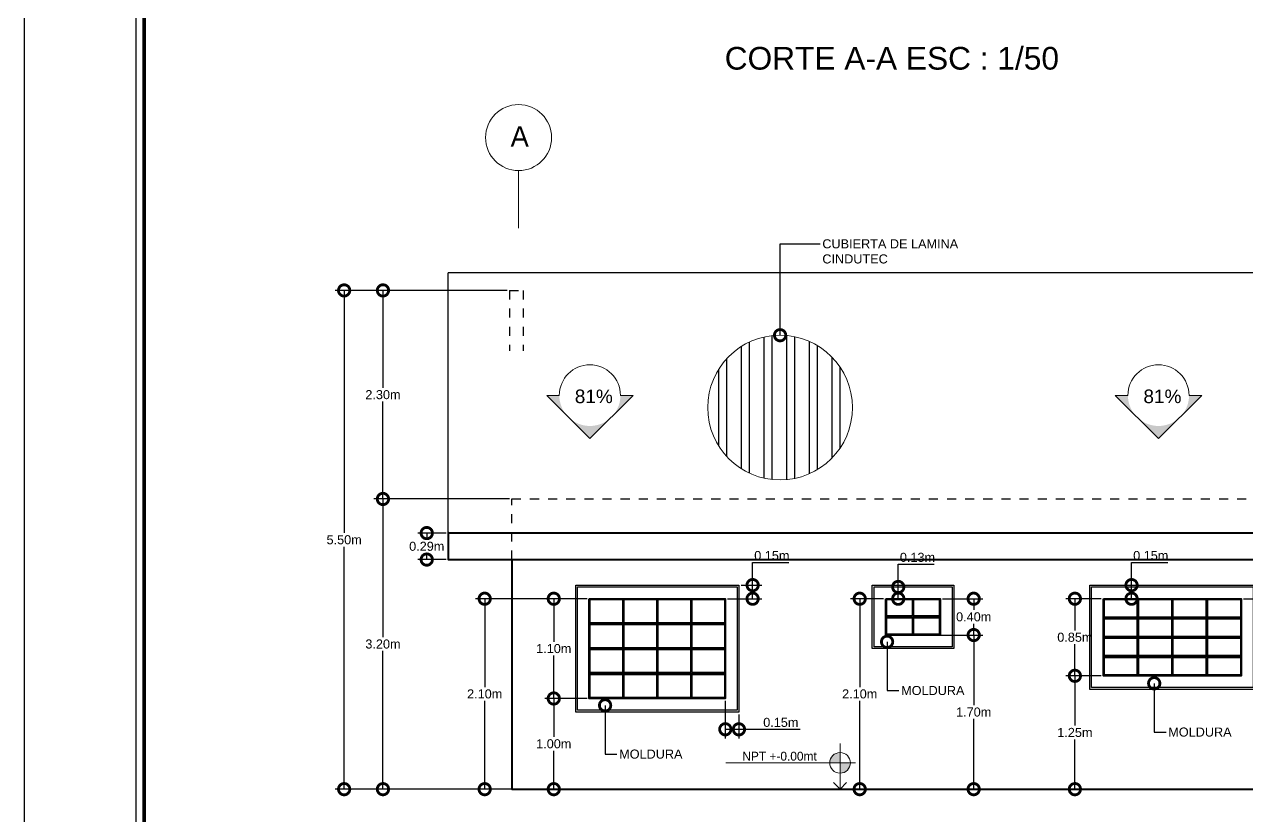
# Model space of a CAD drawing. Header units: inches. Extents: x -22.5 to 70.9, y -14.1 to 48.3.
# Drawn here: x -22.49 to -9.02, y -3.12 to 5.6 of the extents above; entities that cross this region are included whole.
import ezdxf

# ---------------------------------------------------------------- set-up
doc = ezdxf.new("R2010")
doc.units = ezdxf.units.IN
doc.header["$MEASUREMENT"] = 0
for name, pattern in [('DASHDOT2', [12.7, 6.35, -3.175, 0, -3.175]), ('DASHED2', [0.375, 0.25, -0.125]), ('DIVIDE', [31.75, 12.7, -6.35, 0, -6.35, 0, -6.35]), ('HIDDEN', [0.375, 0.25, -0.125])]:
    doc.linetypes.add(name, pattern=pattern)
for name, color, linetype, lineweight in [('cotas', 1, 'Continuous', 13), ('ejes', 253, 'DIVIDE', 13), ('Fachadas', 50, 'Continuous', 40), ('LAMP', 1, 'Continuous', 25), ('muebles', 6, 'Continuous', 13), ('paredes', 7, 'Continuous', 30), ('proyecciones', 95, 'DASHED2', 25), ('punto 1', 2, 'DASHDOT2', 9), ('punto 2', 3, 'Continuous', 20), ('rotulacion', 7, 'Continuous', 15), ('TECHOS', 74, 'Continuous', 13)]:
    doc.layers.add(name, color=color, linetype=linetype, lineweight=lineweight)
doc.layers.add('MODULO', color=7, linetype='Continuous')
doc.layers.add('Ventanas', color=8, linetype='Continuous')
doc.styles.add('DIMS', font='ARIAL.TTF')
doc.dimstyles.new('DIMS', dxfattribs={"dimtxt": 0.1, "dimasz": 0.25, "dimexe": 0.1, "dimexo": 0.025, "dimgap": 0.025, "dimtad": 1, "dimtih": 1, "dimtoh": 1, "dimzin": 1, "dimdsep": 46, "dimtxsty": 'DIMS', "dimblk1": 'DOTSMALL', "dimblk2": 'DOTSMALL', "dimsah": 1, "dimcen": 0.09, "dimclrd": 9, "dimclre": 9, "dimclrt": 2, "dimazin": 0, "dimtfac": 1, "dimtofl": 0, "dimtmove": 0, "dimatfit": 3, "dimldrblk": 'DOTSMALL', "dimfxl": 1, "dimtolj": 1, "dimtzin": 0, "dimarcsym": 0})

# ---------------------------------------------------------------- blocks, each defined once
blk = doc.blocks.new('HOJA11-17')
blk.add_lwpolyline([(-40.379, 27.285), (2.621, 27.285), (2.621, -0.715), (-40.379, -0.715)], close=True)
blk = doc.blocks.new('_DOTSMALL')
at = {"color": 0, "linetype": 'ByBlock', "const_width": 0.5}
blk.add_lwpolyline([(-0.0625, 0, 1), (0.0625, 0, 1)], format="xyb", close=True, dxfattribs=at)
blk = doc.blocks.new('*D274')
at = {"layer": 'cotas', "color": 9, "lineweight": -2}
for p, q in [((-17.145, 0.37), (-18.641, 0.37)), ((-18.541, 0.37), (-18.541, -1.154)), ((-18.541, -2.83), (-18.541, -1.306)), ((-17.145, -2.83), (-18.641, -2.83))]:
    blk.add_line(p, q, dxfattribs=at)
at = {"layer": 'Defpoints', "color": 0}
for p in [(-18.541, 0.37), (-17.12, 0.37), (-17.12, -2.83)]:
    blk.add_point(p, dxfattribs=at)
at = {"layer": 'cotas', "color": 9, "lineweight": -2, "xscale": 0.25, "yscale": 0.25, "zscale": 0.25}
for p, rotation in [((-18.541, 0.37), 90), ((-18.541, -2.83), 270)]:
    blk.add_blockref('_DOTSMALL', p, dxfattribs=dict(at, rotation=rotation))
at = {"layer": 'cotas', "color": 2, "insert": (-18.541, -1.23), "char_height": 0.1, "attachment_point": 5, "style": 'DIMS'}
blk.add_mtext('\\A1;3.20m', dxfattribs=at)
blk = doc.blocks.new('*D275')
at = {"layer": 'cotas', "color": 9, "lineweight": -2}
for p, q in [((-17.845, 2.67), (-18.641, 2.67)), ((-18.541, 2.67), (-18.541, 1.596)), ((-18.541, 0.37), (-18.541, 1.444)), ((-17.145, 0.37), (-18.641, 0.37))]:
    blk.add_line(p, q, dxfattribs=at)
at = {"layer": 'Defpoints', "color": 0}
for p in [(-18.541, 2.67), (-17.82, 2.67), (-17.12, 0.37)]:
    blk.add_point(p, dxfattribs=at)
at = {"layer": 'cotas', "color": 9, "lineweight": -2, "xscale": 0.25, "yscale": 0.25, "zscale": 0.25}
for p, rotation in [((-18.541, 2.67), 90), ((-18.541, 0.37), 270)]:
    blk.add_blockref('_DOTSMALL', p, dxfattribs=dict(at, rotation=rotation))
at = {"layer": 'cotas', "color": 2, "insert": (-18.541, 1.52), "char_height": 0.1, "attachment_point": 5, "style": 'DIMS'}
blk.add_mtext('\\A1;2.30m', dxfattribs=at)
blk = doc.blocks.new('*D276')
at = {"layer": 'cotas', "color": 9, "lineweight": -2}
for p, q in [((-17.17, 2.67), (-19.069, 2.67)), ((-18.969, 2.67), (-18.969, -0.004)), ((-18.969, -2.83), (-18.969, -0.156)), ((-17.845, -2.83), (-19.069, -2.83))]:
    blk.add_line(p, q, dxfattribs=at)
at = {"layer": 'Defpoints', "color": 0}
for p in [(-17.145, 2.67), (-18.969, -2.83), (-17.82, -2.83)]:
    blk.add_point(p, dxfattribs=at)
at = {"layer": 'cotas', "color": 9, "lineweight": -2, "xscale": 0.25, "yscale": 0.25, "zscale": 0.25}
for p, rotation in [((-18.969, 2.67), 90), ((-18.969, -2.83), 270)]:
    blk.add_blockref('_DOTSMALL', p, dxfattribs=dict(at, rotation=rotation))
at = {"layer": 'cotas', "color": 2, "insert": (-18.969, -0.08), "char_height": 0.1, "attachment_point": 5, "style": 'DIMS'}
blk.add_mtext('\\A1;5.50m', dxfattribs=at)
blk = doc.blocks.new('*D277')
at = {"layer": 'cotas', "color": 9, "lineweight": -2}
for p, q in [((-16.29, -1.83), (-16.757, -1.83)), ((-16.657, -1.83), (-16.657, -2.254)), ((-16.657, -2.83), (-16.657, -2.406)), ((-16.29, -2.83), (-16.757, -2.83))]:
    blk.add_line(p, q, dxfattribs=at)
at = {"layer": 'Defpoints', "color": 0}
for p in [(-16.265, -1.83), (-16.657, -2.83), (-16.265, -2.83)]:
    blk.add_point(p, dxfattribs=at)
at = {"layer": 'cotas', "color": 9, "lineweight": -2, "xscale": 0.25, "yscale": 0.25, "zscale": 0.25}
for p, rotation in [((-16.657, -1.83), 90), ((-16.657, -2.83), 270)]:
    blk.add_blockref('_DOTSMALL', p, dxfattribs=dict(at, rotation=rotation))
at = {"layer": 'cotas', "color": 2, "insert": (-16.657, -2.33), "char_height": 0.1, "attachment_point": 5, "style": 'DIMS'}
blk.add_mtext('\\A1;1.00m', dxfattribs=at)
blk = doc.blocks.new('*D278')
at = {"layer": 'cotas', "color": 9, "lineweight": -2}
for p, q in [((-14.464, -0.58), (-14.464, -0.33)), ((-14.464, -0.33), (-14.066, -0.33)), ((-14.59, -0.58), (-14.364, -0.58)), ((-14.464, -0.73), (-14.464, -0.58)), ((-14.74, -0.73), (-14.364, -0.73))]:
    blk.add_line(p, q, dxfattribs=at)
at = {"layer": 'Defpoints', "color": 0}
for p in [(-14.615, -0.58), (-14.464, -0.58), (-14.765, -0.73)]:
    blk.add_point(p, dxfattribs=at)
at = {"layer": 'cotas', "color": 9, "lineweight": -2, "xscale": 0.25, "yscale": 0.25, "zscale": 0.25}
for p, rotation in [((-14.464, -0.58), 90), ((-14.464, -0.73), 270)]:
    blk.add_blockref('_DOTSMALL', p, dxfattribs=dict(at, rotation=rotation))
at = {"layer": 'cotas', "color": 2, "insert": (-14.252, -0.254), "char_height": 0.1, "attachment_point": 5, "style": 'DIMS'}
blk.add_mtext('\\A1;0.15m', dxfattribs=at)
blk = doc.blocks.new('*D279')
at = {"layer": 'cotas', "color": 9, "lineweight": -2}
for p, q in [((-14.765, -1.855), (-14.765, -2.27)), ((-14.615, -2.005), (-14.615, -2.27)), ((-14.765, -2.17), (-14.615, -2.17)), ((-14.615, -2.17), (-13.941, -2.17))]:
    blk.add_line(p, q, dxfattribs=at)
at = {"layer": 'Defpoints', "color": 0}
for p in [(-14.765, -1.83), (-14.615, -1.98), (-14.615, -2.17)]:
    blk.add_point(p, dxfattribs=at)
at = {"layer": 'cotas', "color": 9, "lineweight": -2, "xscale": 0.25, "yscale": 0.25, "zscale": 0.25, "rotation": 180}
blk.add_blockref('_DOTSMALL', (-14.765, -2.17), dxfattribs=at)
at = {"layer": 'cotas', "color": 9, "lineweight": -2, "xscale": 0.25, "yscale": 0.25, "zscale": 0.25}
blk.add_blockref('_DOTSMALL', (-14.615, -2.17), dxfattribs=at)
at = {"layer": 'cotas', "color": 2, "insert": (-14.153, -2.094), "char_height": 0.1, "attachment_point": 5, "style": 'DIMS'}
blk.add_mtext('\\A1;0.15m', dxfattribs=at)
blk = doc.blocks.new('*D280')
at = {"layer": 'cotas', "color": 9, "lineweight": -2}
for p, q in [((-16.29, -0.73), (-16.757, -0.73)), ((-16.657, -0.73), (-16.657, -1.204)), ((-16.657, -1.83), (-16.657, -1.356)), ((-16.29, -1.83), (-16.757, -1.83))]:
    blk.add_line(p, q, dxfattribs=at)
at = {"layer": 'Defpoints', "color": 0}
for p in [(-16.657, -0.73), (-16.265, -0.73), (-16.265, -1.83)]:
    blk.add_point(p, dxfattribs=at)
at = {"layer": 'cotas', "color": 9, "lineweight": -2, "xscale": 0.25, "yscale": 0.25, "zscale": 0.25}
for p, rotation in [((-16.657, -0.73), 90), ((-16.657, -1.83), 270)]:
    blk.add_blockref('_DOTSMALL', p, dxfattribs=dict(at, rotation=rotation))
at = {"layer": 'cotas', "color": 2, "insert": (-16.657, -1.28), "char_height": 0.1, "attachment_point": 5, "style": 'DIMS'}
blk.add_mtext('\\A1;1.10m', dxfattribs=at)
blk = doc.blocks.new('*D281')
at = {"layer": 'cotas', "color": 9, "lineweight": -2}
for p, q in [((-16.29, -0.73), (-17.519, -0.73)), ((-17.419, -0.73), (-17.419, -1.704)), ((-17.419, -2.83), (-17.419, -1.856)), ((-16.29, -2.83), (-17.519, -2.83))]:
    blk.add_line(p, q, dxfattribs=at)
at = {"layer": 'Defpoints', "color": 0}
for p in [(-16.265, -0.73), (-17.419, -2.83), (-16.265, -2.83)]:
    blk.add_point(p, dxfattribs=at)
at = {"layer": 'cotas', "color": 9, "lineweight": -2, "xscale": 0.25, "yscale": 0.25, "zscale": 0.25}
for p, rotation in [((-17.419, -0.73), 90), ((-17.419, -2.83), 270)]:
    blk.add_blockref('_DOTSMALL', p, dxfattribs=dict(at, rotation=rotation))
at = {"layer": 'cotas', "color": 2, "insert": (-17.419, -1.78), "char_height": 0.1, "attachment_point": 5, "style": 'DIMS'}
blk.add_mtext('\\A1;2.10m', dxfattribs=at)
blk = doc.blocks.new('*D394')
at = {"layer": 'cotas', "color": 9, "lineweight": -2}
for p, q in [((-12.97, -1.13), (-11.926, -1.13)), ((-12.026, -1.13), (-12.026, -1.904)), ((-12.026, -2.83), (-12.026, -2.056)), ((-13.111, -2.83), (-11.926, -2.83))]:
    blk.add_line(p, q, dxfattribs=at)
at = {"layer": 'Defpoints', "color": 0}
for p in [(-12.995, -1.13), (-13.136, -2.83), (-12.026, -2.83)]:
    blk.add_point(p, dxfattribs=at)
at = {"layer": 'cotas', "color": 9, "lineweight": -2, "xscale": 0.25, "yscale": 0.25, "zscale": 0.25}
for p, rotation in [((-12.026, -1.13), 90), ((-12.026, -2.83), 270)]:
    blk.add_blockref('_DOTSMALL', p, dxfattribs=dict(at, rotation=rotation))
at = {"layer": 'cotas', "color": 2, "insert": (-12.026, -1.98), "char_height": 0.1, "attachment_point": 5, "style": 'DIMS'}
blk.add_mtext('\\A1;1.70m', dxfattribs=at)
blk = doc.blocks.new('*D395')
at = {"layer": 'cotas', "color": 9, "lineweight": -2}
for p, q in [((-12.37, -0.73), (-11.926, -0.73)), ((-12.026, -0.73), (-12.026, -0.854)), ((-12.026, -1.13), (-12.026, -1.006)), ((-12.97, -1.13), (-11.926, -1.13))]:
    blk.add_line(p, q, dxfattribs=at)
at = {"layer": 'Defpoints', "color": 0}
for p in [(-12.395, -0.73), (-12.026, -0.73), (-12.995, -1.13)]:
    blk.add_point(p, dxfattribs=at)
at = {"layer": 'cotas', "color": 9, "lineweight": -2, "xscale": 0.25, "yscale": 0.25, "zscale": 0.25}
for p, rotation in [((-12.026, -0.73), 90), ((-12.026, -1.13), 270)]:
    blk.add_blockref('_DOTSMALL', p, dxfattribs=dict(at, rotation=rotation))
at = {"layer": 'cotas', "color": 2, "insert": (-12.026, -0.93), "char_height": 0.1, "attachment_point": 5, "style": 'DIMS'}
blk.add_mtext('\\A1;0.40m', dxfattribs=at)
blk = doc.blocks.new('*D396')
at = {"layer": 'cotas', "color": 9, "lineweight": -2}
for p, q in [((-10.62, -1.58), (-11.01, -1.58)), ((-10.91, -1.58), (-10.91, -2.129)), ((-10.91, -2.83), (-10.91, -2.281)), ((-10.842, -2.83), (-11.01, -2.83))]:
    blk.add_line(p, q, dxfattribs=at)
at = {"layer": 'Defpoints', "color": 0}
for p in [(-10.91, -1.58), (-10.595, -1.58), (-10.817, -2.83)]:
    blk.add_point(p, dxfattribs=at)
at = {"layer": 'cotas', "color": 9, "lineweight": -2, "xscale": 0.25, "yscale": 0.25, "zscale": 0.25}
for p, rotation in [((-10.91, -1.58), 90), ((-10.91, -2.83), 270)]:
    blk.add_blockref('_DOTSMALL', p, dxfattribs=dict(at, rotation=rotation))
at = {"layer": 'cotas', "color": 2, "insert": (-10.91, -2.205), "char_height": 0.1, "attachment_point": 5, "style": 'DIMS'}
blk.add_mtext('\\A1;1.25m', dxfattribs=at)
blk = doc.blocks.new('*D397')
at = {"layer": 'cotas', "color": 9, "lineweight": -2}
for p, q in [((-10.62, -0.73), (-11.01, -0.73)), ((-10.91, -0.73), (-10.91, -1.079)), ((-10.91, -1.58), (-10.91, -1.231)), ((-10.62, -1.58), (-11.01, -1.58))]:
    blk.add_line(p, q, dxfattribs=at)
at = {"layer": 'Defpoints', "color": 0}
for p in [(-10.91, -0.73), (-10.595, -0.73), (-10.595, -1.58)]:
    blk.add_point(p, dxfattribs=at)
at = {"layer": 'cotas', "color": 9, "lineweight": -2, "xscale": 0.25, "yscale": 0.25, "zscale": 0.25}
for p, rotation in [((-10.91, -0.73), 90), ((-10.91, -1.58), 270)]:
    blk.add_blockref('_DOTSMALL', p, dxfattribs=dict(at, rotation=rotation))
at = {"layer": 'cotas', "color": 2, "insert": (-10.91, -1.155), "char_height": 0.1, "attachment_point": 5, "style": 'DIMS'}
blk.add_mtext('\\A1;0.85m', dxfattribs=at)
blk = doc.blocks.new('*D400')
at = {"layer": 'cotas', "color": 9, "lineweight": -2}
for p, q in [((-9.05, -0.73), (-8.501, -0.73)), ((-8.601, -0.73), (-8.601, -1.704)), ((-8.601, -2.83), (-8.601, -1.856)), ((-9.05, -2.83), (-8.501, -2.83))]:
    blk.add_line(p, q, dxfattribs=at)
at = {"layer": 'Defpoints', "color": 0}
for p in [(-9.075, -0.73), (-9.075, -2.83), (-8.601, -2.83)]:
    blk.add_point(p, dxfattribs=at)
at = {"layer": 'cotas', "color": 9, "lineweight": -2, "xscale": 0.25, "yscale": 0.25, "zscale": 0.25}
for p, rotation in [((-8.601, -0.73), 90), ((-8.601, -2.83), 270)]:
    blk.add_blockref('_DOTSMALL', p, dxfattribs=dict(at, rotation=rotation))
at = {"layer": 'cotas', "color": 2, "insert": (-8.601, -1.78), "char_height": 0.1, "attachment_point": 5, "style": 'DIMS'}
blk.add_mtext('\\A1;2.10m', dxfattribs=at)
blk = doc.blocks.new('*D402')
at = {"layer": 'cotas', "color": 9, "lineweight": -2}
for p, q in [((-13.02, -0.73), (-13.383, -0.73)), ((-13.283, -0.73), (-13.283, -1.704)), ((-13.283, -2.83), (-13.283, -1.856)), ((-13.02, -2.83), (-13.383, -2.83))]:
    blk.add_line(p, q, dxfattribs=at)
at = {"layer": 'Defpoints', "color": 0}
for p in [(-12.995, -0.73), (-13.283, -2.83), (-12.995, -2.83)]:
    blk.add_point(p, dxfattribs=at)
at = {"layer": 'cotas', "color": 9, "lineweight": -2, "xscale": 0.25, "yscale": 0.25, "zscale": 0.25}
for p, rotation in [((-13.283, -0.73), 90), ((-13.283, -2.83), 270)]:
    blk.add_blockref('_DOTSMALL', p, dxfattribs=dict(at, rotation=rotation))
at = {"layer": 'cotas', "color": 2, "insert": (-13.283, -1.78), "char_height": 0.1, "attachment_point": 5, "style": 'DIMS'}
blk.add_mtext('\\A1;2.10m', dxfattribs=at)
blk = doc.blocks.new('*D403')
at = {"layer": 'cotas', "color": 9, "lineweight": -2}
for p, q in [((-12.858, -0.6), (-12.858, -0.35)), ((-12.858, -0.35), (-12.46, -0.35)), ((-12.877, -0.6), (-12.758, -0.6)), ((-12.858, -0.73), (-12.858, -0.6)), ((-12.97, -0.73), (-12.758, -0.73))]:
    blk.add_line(p, q, dxfattribs=at)
at = {"layer": 'Defpoints', "color": 0}
for p in [(-12.902, -0.6), (-12.858, -0.6), (-12.995, -0.73)]:
    blk.add_point(p, dxfattribs=at)
at = {"layer": 'cotas', "color": 9, "lineweight": -2, "xscale": 0.25, "yscale": 0.25, "zscale": 0.25}
for p, rotation in [((-12.858, -0.6), 90), ((-12.858, -0.73), 270)]:
    blk.add_blockref('_DOTSMALL', p, dxfattribs=dict(at, rotation=rotation))
at = {"layer": 'cotas', "color": 2, "insert": (-12.646, -0.274), "char_height": 0.1, "attachment_point": 5, "style": 'DIMS'}
blk.add_mtext('\\A1;0.13m', dxfattribs=at)
blk = doc.blocks.new('*D404')
at = {"layer": 'cotas', "color": 9, "lineweight": -2}
for p, q in [((-10.285, -0.58), (-10.285, -0.33)), ((-10.285, -0.33), (-9.886, -0.33)), ((-10.467, -0.58), (-10.185, -0.58)), ((-10.285, -0.73), (-10.285, -0.58)), ((-10.57, -0.73), (-10.185, -0.73))]:
    blk.add_line(p, q, dxfattribs=at)
at = {"layer": 'Defpoints', "color": 0}
for p in [(-10.492, -0.58), (-10.285, -0.58), (-10.595, -0.73)]:
    blk.add_point(p, dxfattribs=at)
at = {"layer": 'cotas', "color": 9, "lineweight": -2, "xscale": 0.25, "yscale": 0.25, "zscale": 0.25}
for p, rotation in [((-10.285, -0.58), 90), ((-10.285, -0.73), 270)]:
    blk.add_blockref('_DOTSMALL', p, dxfattribs=dict(at, rotation=rotation))
at = {"layer": 'cotas', "color": 2, "insert": (-10.073, -0.254), "char_height": 0.1, "attachment_point": 5, "style": 'DIMS'}
blk.add_mtext('\\A1;0.15m', dxfattribs=at)
blk = doc.blocks.new('*D406')
at = {"layer": 'cotas', "color": 9, "lineweight": -2}
for p, q in [((-17.845, -0.006), (-18.158, -0.006)), ((-18.058, -0.006), (-18.058, -0.076)), ((-18.058, -0.298), (-18.058, -0.228)), ((-17.845, -0.298), (-18.158, -0.298))]:
    blk.add_line(p, q, dxfattribs=at)
at = {"layer": 'Defpoints', "color": 0}
for p in [(-17.82, -0.006), (-18.058, -0.298), (-17.82, -0.298)]:
    blk.add_point(p, dxfattribs=at)
at = {"layer": 'cotas', "color": 9, "lineweight": -2, "xscale": 0.25, "yscale": 0.25, "zscale": 0.25}
for p, rotation in [((-18.058, -0.006), 90), ((-18.058, -0.298), 270)]:
    blk.add_blockref('_DOTSMALL', p, dxfattribs=dict(at, rotation=rotation))
at = {"layer": 'cotas', "color": 2, "insert": (-18.058, -0.152), "char_height": 0.1, "attachment_point": 5, "style": 'DIMS'}
blk.add_mtext('\\A1;0.29m', dxfattribs=at)

msp = doc.modelspace()

# ---------------------------------------------------------------- hatches: boundary and pattern name
h = msp.add_hatch(color=256)
h.paths.add_polyline_path([(-13.5, -2.54), (-13.5, -2.426, 0.414214), (-13.614, -2.54)])
h.paths.add_polyline_path([(-13.5, -2.54), (-13.5, -2.654, 0.414214), (-13.386, -2.54)])
at = {"layer": 'LAMP'}
h = msp.add_hatch(dxfattribs=at)
h.set_pattern_fill('STEEL', color=256, scale=2, angle=45, style=0)
h.set_pattern_definition([(90, (0, 0), (-0.25, 6e-17), []), (90, (-0.0884, 0.0884), (-0.25, 6e-17), [])])
h.paths.add_polyline_path([(-13.364, 1.378, 1), (-14.959, 1.378, 1)])
at = {"layer": 'TECHOS', "linetype": 'Continuous'}
h = msp.add_hatch(color=7, dxfattribs=at)
h.paths.add_polyline_path([(-16.497, 1.274), (-16.735, 1.513), (-16.596, 1.513, 0.198912)])
h.paths.add_polyline_path([(-16.259, 1.036), (-16.497, 1.274, 0.414214), (-16.02, 1.274)])
h.paths.add_polyline_path([(-15.939, 1.356), (-15.956, 1.364, 0.114349), (-15.922, 1.513), (-15.782, 1.513)])
h.paths.add_polyline_path([(-16.02, 1.274, 0.082683), (-15.956, 1.364), (-15.939, 1.356)])
h = msp.add_hatch(color=7, dxfattribs=at)
h.paths.add_polyline_path([(-10.226, 1.274), (-10.465, 1.513), (-10.325, 1.513, 0.198912)])
h.paths.add_polyline_path([(-9.988, 1.036), (-10.226, 1.274, 0.414214), (-9.749, 1.274)])
h.paths.add_polyline_path([(-9.668, 1.356), (-9.685, 1.364, 0.114349), (-9.651, 1.513), (-9.511, 1.513)])
h.paths.add_polyline_path([(-9.749, 1.274, 0.082683), (-9.685, 1.364), (-9.668, 1.356)])

# ---------------------------------------------------------------- linework, layer by layer
at = {"layer": 'cotas'}
msp.add_circle((-14.161, 1.378), 0.798, dxfattribs=at)
at = {"layer": 'ejes', "ltscale": 0.05}
msp.add_line((-17.045, 3.99), (-17.045, 3.07), dxfattribs=at)
at = {"layer": 'Fachadas'}
for points in [[(-17.82, -0.006), (-17.82, -0.298), (-4.57, -0.298), (-4.57, -0.006), (-17.82, -0.006)], [(-17.12, -0.298), (-17.12, -2.83), (-5.27, -2.83), (-5.27, -0.298)]]:
    msp.add_lwpolyline(points, dxfattribs=at)
for points in [[(-16.265, -0.73), (-14.765, -0.73), (-14.765, -1.83), (-16.265, -1.83)], [(-12.995, -0.73), (-12.395, -0.73), (-12.395, -1.13), (-12.995, -1.13)], [(-10.595, -0.73), (-9.075, -0.73), (-9.075, -1.58), (-10.595, -1.58)]]:
    msp.add_lwpolyline(points, close=True, dxfattribs=at)
at = {"layer": 'MODULO'}
msp.add_lwpolyline([(19.261, 13.792), (-21.266, 13.792), (-21.266, -13.338)], dxfattribs=at)
at = {"layer": 'MODULO', "const_width": 0.0409}
msp.add_lwpolyline([(19.19, 13.7), (-21.174, 13.7), (-21.174, -13.267)], dxfattribs=at)
at = {"layer": 'paredes'}
for p, q in [((-17.82, -0.298), (-17.82, 2.863)), ((-7.27, 2.863), (-17.82, 2.863)), ((-17.82, 0.007), (-17.82, -0.093)), ((-17.12, -0.398), (-17.12, -2.83)), ((-17.12, -2.83), (-5.27, -2.83))]:
    msp.add_line(p, q, dxfattribs=at)
at = {"layer": 'proyecciones', "linetype": 'HIDDEN', "ltscale": 0.2}
for p, q in [((-17.145, 2.67), (-17.145, 2.002)), ((-17.145, 2.67), (-16.995, 2.67)), ((-16.995, 2.67), (-16.995, 2.002)), ((-17.12, 0.37), (-5.27, 0.37)), ((-17.12, -0.298), (-17.12, 0.37))]:
    msp.add_line(p, q, dxfattribs=at)
at = {"layer": 'punto 1', "linetype": 'ByBlock'}
for p, q in [((-13.5, -2.326), (-13.5, -2.83)), ((-13.329, -2.54), (-14.76, -2.54)), ((-13.5, -2.83), (-13.572, -2.757)), ((-13.5, -2.83), (-13.428, -2.757))]:
    msp.add_line(p, q, dxfattribs=at)
at = {"layer": 'punto 2'}
msp.add_circle((-13.5, -2.54), 0.114, dxfattribs=at)
at = {"layer": 'rotulacion'}
msp.add_circle((-17.045, 4.355), 0.364, dxfattribs=at)
at = {"layer": 'TECHOS', "color": 7, "linetype": 'Continuous'}
for points in [[(-16.596, 1.513), (-16.735, 1.513), (-16.259, 1.036), (-15.782, 1.513), (-15.922, 1.513)], [(-10.325, 1.513), (-10.465, 1.513), (-9.988, 1.036), (-9.511, 1.513), (-9.651, 1.513)]]:
    msp.add_lwpolyline(points, dxfattribs=at)
for centre in [(-16.259, 1.513), (-9.988, 1.513)]:
    msp.add_arc(centre, 0.337, 360, 180, dxfattribs=at)
at = {"layer": 'Ventanas'}
for p, q in [((-15.89, -0.73), (-15.89, -1.83)), ((-15.515, -0.73), (-15.515, -1.83)), ((-15.14, -1.83), (-15.14, -0.73)), ((-12.695, -0.73), (-12.695, -1.13)), ((-10.215, -1.58), (-10.215, -0.73)), ((-9.835, -1.155), (-9.835, -0.73)), ((-9.455, -0.73), (-9.455, -1.58)), ((-12.995, -0.93), (-12.395, -0.93)), ((-10.595, -0.942), (-9.075, -0.942)), ((-14.765, -1.005), (-16.265, -1.005)), ((-10.595, -1.155), (-9.835, -1.155)), ((-9.835, -1.155), (-9.835, -1.58)), ((-9.835, -1.155), (-9.075, -1.155)), ((-16.265, -1.28), (-14.765, -1.28)), ((-9.075, -1.367), (-10.595, -1.367)), ((-16.265, -1.555), (-14.765, -1.555))]:
    msp.add_line(p, q, dxfattribs=at)
for points in [[(-16.415, -0.58), (-14.615, -0.58), (-14.615, -1.98), (-16.415, -1.98)], [(-16.395, -0.6), (-14.635, -0.6), (-14.635, -1.96), (-16.395, -1.96)], [(-13.145, -0.58), (-12.245, -0.58), (-12.245, -1.28), (-13.145, -1.28)], [(-13.125, -0.6), (-12.265, -0.6), (-12.265, -1.26), (-13.125, -1.26)], [(-10.745, -0.58), (-8.925, -0.58), (-8.925, -1.73), (-10.745, -1.73)], [(-10.725, -0.6), (-8.945, -0.6), (-8.945, -1.71), (-10.725, -1.71)], [(-16.255, -0.74), (-15.9, -0.74), (-15.9, -0.995), (-16.255, -0.995)], [(-15.88, -0.74), (-15.525, -0.74), (-15.525, -0.995), (-15.88, -0.995)], [(-15.505, -0.74), (-15.15, -0.74), (-15.15, -0.995), (-15.505, -0.995)], [(-15.13, -0.74), (-14.775, -0.74), (-14.775, -0.995), (-15.13, -0.995)], [(-12.985, -0.74), (-12.705, -0.74), (-12.705, -0.92), (-12.985, -0.92)], [(-12.685, -0.74), (-12.405, -0.74), (-12.405, -0.92), (-12.685, -0.92)], [(-10.585, -0.74), (-10.225, -0.74), (-10.225, -0.932), (-10.585, -0.932)], [(-10.205, -0.74), (-9.845, -0.74), (-9.845, -0.932), (-10.205, -0.932)], [(-9.825, -0.74), (-9.465, -0.74), (-9.465, -0.932), (-9.825, -0.932)], [(-9.445, -0.74), (-9.085, -0.74), (-9.085, -0.932), (-9.445, -0.932)], [(-12.985, -0.94), (-12.705, -0.94), (-12.705, -1.12), (-12.985, -1.12)], [(-12.685, -0.94), (-12.405, -0.94), (-12.405, -1.12), (-12.685, -1.12)], [(-16.255, -1.015), (-15.9, -1.015), (-15.9, -1.27), (-16.255, -1.27)], [(-15.88, -1.015), (-15.525, -1.015), (-15.525, -1.27), (-15.88, -1.27)], [(-15.505, -1.015), (-15.15, -1.015), (-15.15, -1.27), (-15.505, -1.27)], [(-15.13, -1.015), (-14.775, -1.015), (-14.775, -1.27), (-15.13, -1.27)], [(-10.585, -0.952), (-10.225, -0.952), (-10.225, -1.145), (-10.585, -1.145)], [(-10.205, -0.952), (-9.845, -0.952), (-9.845, -1.145), (-10.205, -1.145)], [(-9.825, -0.952), (-9.465, -0.952), (-9.465, -1.145), (-9.825, -1.145)], [(-9.445, -0.952), (-9.085, -0.952), (-9.085, -1.145), (-9.445, -1.145)], [(-10.585, -1.165), (-10.225, -1.165), (-10.225, -1.357), (-10.585, -1.357)], [(-10.205, -1.165), (-9.845, -1.165), (-9.845, -1.357), (-10.205, -1.357)], [(-9.825, -1.165), (-9.465, -1.165), (-9.465, -1.357), (-9.825, -1.357)], [(-9.445, -1.165), (-9.085, -1.165), (-9.085, -1.357), (-9.445, -1.357)], [(-16.255, -1.29), (-15.9, -1.29), (-15.9, -1.545), (-16.255, -1.545)], [(-15.88, -1.29), (-15.525, -1.29), (-15.525, -1.545), (-15.88, -1.545)], [(-15.505, -1.29), (-15.15, -1.29), (-15.15, -1.545), (-15.505, -1.545)], [(-15.13, -1.29), (-14.775, -1.29), (-14.775, -1.545), (-15.13, -1.545)], [(-10.585, -1.377), (-10.225, -1.377), (-10.225, -1.57), (-10.585, -1.57)], [(-10.205, -1.377), (-9.845, -1.377), (-9.845, -1.57), (-10.205, -1.57)], [(-9.825, -1.377), (-9.465, -1.377), (-9.465, -1.57), (-9.825, -1.57)], [(-9.445, -1.377), (-9.085, -1.377), (-9.085, -1.57), (-9.445, -1.57)], [(-16.255, -1.565), (-15.9, -1.565), (-15.9, -1.82), (-16.255, -1.82)], [(-15.88, -1.565), (-15.525, -1.565), (-15.525, -1.82), (-15.88, -1.82)], [(-15.505, -1.565), (-15.15, -1.565), (-15.15, -1.82), (-15.505, -1.82)], [(-15.13, -1.565), (-14.775, -1.565), (-14.775, -1.82), (-15.13, -1.82)]]:
    msp.add_lwpolyline(points, close=True, dxfattribs=at)

# ---------------------------------------------------------------- block references
at = {"layer": 'Defpoints', "xscale": 1.046400000000006, "yscale": 1.021874999999994, "zscale": 1.021875}
msp.add_blockref('HOJA11-17', (19.758, -13.359), dxfattribs=at)

# ---------------------------------------------------------------- texts
at = {"insert": (-14.167, -2.467), "char_height": 0.09822, "attachment_point": 5}
msp.add_mtext('NPT +-0.00mt', dxfattribs=at)
at = {"layer": 'cotas', "color": 2, "char_height": 0.1, "attachment_point": 1, "style": 'DIMS'}
for s, insert in [('CUBIERTA DE LAMINA\\PCINDUTEC', (-13.695, 3.234)), ('\\A1;MOLDURA', (-12.826, -1.692)), ('\\A1;MOLDURA', (-9.88, -2.15)), ('\\A1;MOLDURA', (-15.936, -2.393))]:
    msp.add_mtext(s, dxfattribs=dict(at, insert=insert))
at = {"layer": 'muebles', "insert": (-14.772, 5.355), "char_height": 0.25, "width": 12.1915, "attachment_point": 1}
msp.add_mtext('{\\fArial|b0|i0|c0|p34;CORTE A-A ESC : 1/50}', dxfattribs=at)
at = {"layer": 'rotulacion'}
msp.add_text('A', height=0.225, dxfattribs=at).set_placement((-17.133, 4.256))
at = {"layer": 'TECHOS', "linetype": 'Continuous', "char_height": 0.15, "width": 0.573, "attachment_point": 1}
for insert in [(-16.425, 1.577), (-10.154, 1.577)]:
    msp.add_mtext('{\\fArial|b0|i0|c0|p34;\\C1;81%}', dxfattribs=dict(at, insert=insert))

# ---------------------------------------------------------------- dimensions: what is measured, and where the dimension line sits
at = {"layer": 'cotas'}
for base, p1, p2, override, picture, middle in [((-18.969, -2.83), (-17.145, 2.67), (-17.82, -2.83), {"dimpost": 'm'}, '*D276', (-18.969, -0.08)), ((-18.541, 2.67), (-17.12, 0.37), (-17.82, 2.67), {"dimpost": 'm', "dimtmove": 1}, '*D275', (-18.541, 1.52)), ((-18.541, 0.37), (-17.12, -2.83), (-17.12, 0.37), {"dimpost": 'm'}, '*D274', (-18.541, -1.23)), ((-18.058, -0.298), (-17.82, -0.006), (-17.82, -0.298), {"dimpost": 'm'}, '*D406', (-18.058, -0.152)), ((-14.464, -0.58), (-14.765, -0.73), (-14.615, -0.58), {"dimpost": 'm'}, '*D278', (-14.252, -0.254)), ((-12.858, -0.6), (-12.995, -0.73), (-12.902, -0.6), {"dimpost": 'm'}, '*D403', (-12.646, -0.274)), ((-10.285, -0.58), (-10.595, -0.73), (-10.492, -0.58), {"dimpost": 'm'}, '*D404', (-10.073, -0.254)), ((-17.419, -2.83), (-16.265, -0.73), (-16.265, -2.83), {"dimpost": 'm'}, '*D281', (-17.419, -1.78)), ((-16.657, -0.73), (-16.265, -1.83), (-16.265, -0.73), {"dimpost": 'm', "dimtmove": 1}, '*D280', (-16.657, -1.28)), ((-13.283, -2.83), (-12.995, -0.73), (-12.995, -2.83), {"dimpost": 'm'}, '*D402', (-13.283, -1.78)), ((-12.026, -0.73), (-12.995, -1.13), (-12.395, -0.73), {"dimpost": 'm', "dimtmove": 1}, '*D395', (-12.026, -0.93)), ((-10.91, -0.73), (-10.595, -1.58), (-10.595, -0.73), {"dimpost": 'm', "dimtmove": 1}, '*D397', (-10.91, -1.155)), ((-8.601, -2.83), (-9.075, -0.73), (-9.075, -2.83), {"dimpost": 'm'}, '*D400', (-8.601, -1.78)), ((-12.026, -2.83), (-12.995, -1.13), (-13.136, -2.83), {"dimpost": 'm'}, '*D394', (-12.026, -1.98)), ((-10.91, -1.58), (-10.817, -2.83), (-10.595, -1.58), {"dimpost": 'm'}, '*D396', (-10.91, -2.205)), ((-16.657, -2.83), (-16.265, -1.83), (-16.265, -2.83), {"dimpost": 'm'}, '*D277', (-16.657, -2.33))]:
    dim = msp.add_linear_dim(base=base, p1=p1, p2=p2, angle=90, dimstyle='DIMS', override=override, dxfattribs=at)
    dim.commit()
    dim.dimension.update_dxf_attribs({"geometry": picture, "text_midpoint": middle})
dim = msp.add_linear_dim(base=(-14.615, -2.17), p1=(-14.765, -1.83), p2=(-14.615, -1.98), dimstyle='DIMS', override={"dimpost": 'm'}, dxfattribs=at)
dim.commit()
dim.dimension.update_dxf_attribs({"geometry": '*D279', "text_midpoint": (-14.153, -2.094)})

# ---------------------------------------------------------------- leaders
at = {"layer": 'cotas', "annotation_type": 0, "has_hookline": 1, "hookline_direction": 0}
for points, text_width in [([(-14.161, 2.176), (-14.161, 3.184), (-13.72, 3.184)], 1.491), ([(-12.981, -1.205), (-12.981, -1.742), (-12.851, -1.742)], 0.688), ([(-10.035, -1.663), (-10.035, -2.2), (-9.905, -2.2)], 0.688), ([(-16.091, -1.906), (-16.091, -2.443), (-15.961, -2.443)], 0.688)]:
    msp.add_leader(points, dimstyle='DIMS', override={"dimgap": 0.025, "dimtad": 0}, dxfattribs=dict(at, text_width=text_width))

doc.saveas('drawing.dxf')
